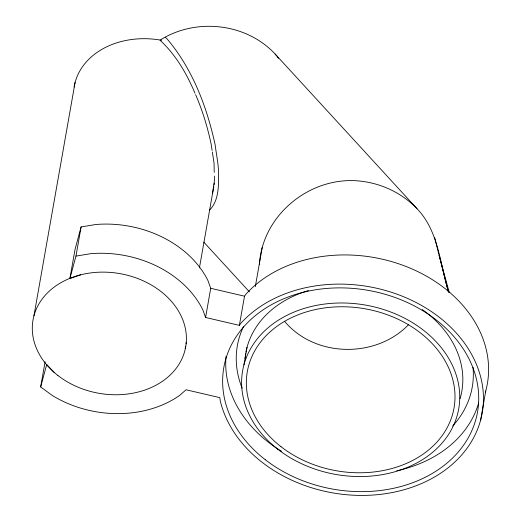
<?xml version="1.0" encoding="UTF-8"?>
<svg xmlns="http://www.w3.org/2000/svg" width="521" height="521" viewBox="0 0 521 521"><rect width="100%" height="100%" fill="white"/><g stroke="black" fill="none" stroke-linecap="round" stroke-linejoin="round"><path stroke-width="0.78" d="M212.548 193.48L214.522 179.81L214.372 176.118M259.399 264.564C262.193 216.384 307.318 178.456 354.899 180.676C378.226 181.868 400.753 191.761 416.969 208.641C438.63 231.064 439.913 263.704 448.47 292.034M33.937 315.843L75.096 82.416M80.631 274.827L69.899 278.54L75.955 256.104L90.758 253.675A101.361 79.439 10 0 1 202.864 309.91L205.58 317.478L239.367 325.365L241.073 323.013A133.558 104.669 10 0 1 451.447 327.93A133.558 104.669 10 0 1 408.119 488.522A133.558 104.669 10 0 1 220.175 400.48L219.862 397.66L186.075 389.773L179.836 395.257A101.361 79.439 10 0 1 52.465 395.602L40.651 386.953L45.099 361.717M69.899 278.54L75.044 249.364L81.1 226.928L95.903 224.492A101.361 79.439 10 0 1 208.009 280.728L210.725 288.302L205.58 317.478M75.955 256.104L81.1 226.928M185.189 348.647L185.613 346.25M186.036 343.853L186.316 342.251M199.426 267.905L213.805 186.362M214.085 184.766L214.365 183.164M239.367 325.365L244.512 296.189L246.218 293.837A133.558 104.669 10 0 1 408.868 267.612A133.558 104.669 10 0 1 485.338 392.43M255.323 286.589L262.193 247.599M243.939 364.856L247.026 347.351M480.623 420.095L485.767 390.913M40.651 386.953L46.701 364.524L54.275 372.508M408.653 324.563C376.195 358.461 315.27 357.777 284.772 321.574M209.501 210.165C217.967 201.777 218.755 188.368 218.442 177.023C219.048 166.134 216.456 155.538 215.153 144.799C206.87 106.701 192.536 68.974 167.111 38.919L165.359 37.356M210.725 288.302L244.512 296.189M416.969 208.641L275.121 54.021C246.72 23.478 197.661 17.779 162.103 38.873L160.11 40.312C175.766 54.731 186.739 73.682 194.952 93.155M203.841 242.174L249.474 291.916M275.121 54.021L276.065 55.259M277.009 56.502L278.422 58.365M195.596 94.614C202.461 110.445 207.534 127.039 211.103 143.926L212.106 150.458M449.304 292.724L439.034 255.049L448.425 292.047M434.722 237.7L438.819 254.268M212.347 152.028L214.046 163.008L214.229 172.425M422.199 309.487A109.71 85.978 10 0 1 460.069 398.715M245.007 358.422A109.71 85.978 10 0 1 245.183 356.82M245.398 355.218A109.71 85.978 10 0 1 245.645 353.622M245.938 352.04A109.71 85.978 10 0 1 308.399 290.581M478.636 403.026A128.791 100.931 10 0 1 396.794 470.75M281.483 451.238A128.791 100.931 10 0 1 226.068 356.279M473.016 367.312A119.25 93.454 10 0 1 452.651 426.022M242.128 388.165A119.25 93.454 10 0 1 243.522 326.55M74.086 87.059A77.512 60.749 10 0 1 161.614 40.286M57.922 375.517A77.512 60.749 10 0 0 184.766 351.043A77.512 60.749 10 0 0 85.366 273.772A77.512 60.749 10 0 0 57.922 375.517M265.222 459.665A128.791 100.931 10 0 0 475.979 419.008A128.791 100.931 10 0 0 310.829 290.62A128.791 100.931 10 0 0 265.222 459.665M277.882 449.31A109.71 85.978 10 0 0 457.412 414.677A109.71 85.978 10 0 0 316.729 305.313A109.71 85.978 10 0 0 277.882 449.31M281.047 446.725A104.942 82.24 10 0 0 452.775 413.596A104.942 82.24 10 0 0 318.207 308.986A104.942 82.24 10 0 0 281.047 446.725"/></g></svg>
